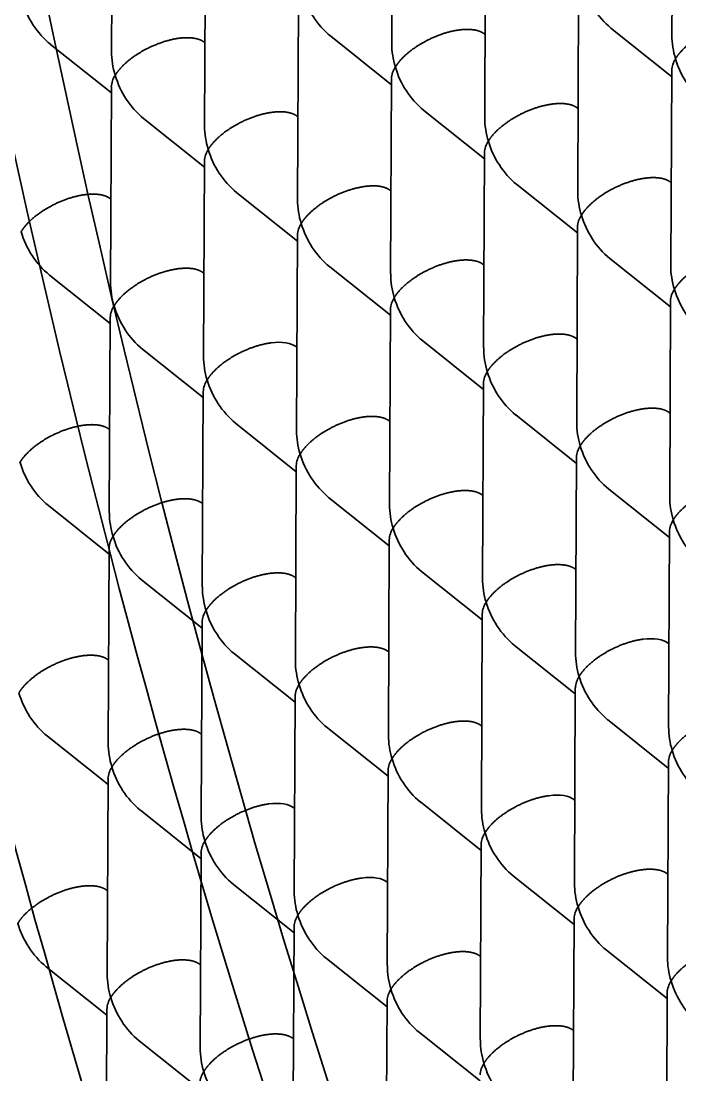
# Model space of a CAD drawing. Extents: x 23 to 587, y 4 to 413.
# Drawn here: x 423.96 to 427.34, y 140.64 to 146.04 of the extents above; entities that cross this region are included whole.
import ezdxf

# ---------------------------------------------------------------- set-up
doc = ezdxf.new("R2010")
doc.units = 0
doc.layers.get('0').update_dxf_attribs({"lineweight": 13})

# ---------------------------------------------------------------- blocks, each defined once
blk = doc.blocks.new('BLOCK6941')
at = {"color": 7, "lineweight": 35, "ltscale": 0.050027}
for p, q in [((-0.695, 7.778), (-0.704, 5.777)), ((2.176, 7.862), (2.166, 5.861)), ((-3.565, 7.693), (-3.575, 5.692)), ((-2.612, 6.934), (-2.622, 4.933)), ((0.258, 7.018), (0.249, 5.017)), ((-1.659, 6.174), (-1.669, 4.173)), ((1.211, 6.259), (1.202, 4.258)), ((-0.706, 5.415), (-0.716, 3.414)), ((2.165, 5.5), (2.155, 3.499)), ((-3.577, 5.33), (-3.586, 3.329)), ((0.247, 4.656), (0.237, 2.655)), ((-2.624, 4.571), (-2.633, 2.57)), ((1.2, 3.896), (1.191, 1.895)), ((-1.67, 3.812), (-1.68, 1.811)), ((2.153, 3.137), (2.144, 1.136)), ((-0.717, 3.052), (-0.727, 1.051)), ((-3.588, 2.968), (-3.598, 0.967)), ((0.236, 2.293), (0.226, 0.292)), ((-2.635, 2.208), (-2.645, 0.207)), ((1.189, 1.534), (1.179, -0.467)), ((-1.682, 1.449), (-1.691, -0.552)), ((2.142, 0.774), (2.132, -1.227)), ((-0.729, 0.69), (-0.738, -1.311)), ((-3.599, 0.605), (-3.609, -1.396)), ((0.224, -0.07), (0.215, -2.071)), ((-2.646, -0.154), (-2.656, -2.155)), ((1.177, -0.829), (1.168, -2.83)), ((-1.693, -0.914), (-1.703, -2.915)), ((2.131, -1.588), (2.121, -3.59)), ((-0.74, -1.673), (-0.75, -3.674)), ((-3.611, -1.758), (-3.62, -3.759)), ((0.213, -2.432), (0.203, -4.434)), ((-2.658, -2.517), (-2.667, -4.518)), ((1.166, -3.192), (1.156, -5.193)), ((-1.705, -3.276), (-1.714, -5.278)), ((2.119, -3.951), (2.11, -5.952)), ((-0.751, -4.036), (-0.761, -6.037)), ((-3.622, -4.12), (-3.632, -6.122))]:
    blk.add_line(p, q, dxfattribs=at)
at = {"color": 7, "lineweight": 35, "ltscale": 0.019884}
for p, q in [((-0.706, 5.353), (-1.328, 5.849)), ((2.164, 5.438), (1.542, 5.934)), ((-3.577, 5.269), (-4.199, 5.764)), ((0.247, 4.594), (-0.375, 5.09)), ((-2.624, 4.509), (-3.246, 5.005)), ((1.2, 3.835), (0.578, 4.33)), ((-1.671, 3.75), (-2.293, 4.246)), ((2.153, 3.075), (1.531, 3.571)), ((-0.718, 2.991), (-1.34, 3.486)), ((-3.588, 2.906), (-4.21, 3.402)), ((0.235, 2.231), (-0.387, 2.727)), ((-2.635, 2.147), (-3.257, 2.642)), ((1.188, 1.472), (0.566, 1.968)), ((-1.682, 1.387), (-2.304, 1.883)), ((2.142, 0.713), (1.52, 1.208)), ((-0.729, 0.628), (-1.351, 1.124)), ((-3.6, 0.543), (-4.222, 1.039)), ((0.224, -0.131), (-0.398, 0.364)), ((-2.647, -0.216), (-3.269, 0.28)), ((1.177, -0.891), (0.555, -0.395)), ((-1.693, -0.975), (-2.316, -0.48)), ((2.13, -1.65), (1.508, -1.154)), ((-0.74, -1.735), (-1.362, -1.239)), ((-3.611, -1.819), (-4.233, -1.324)), ((0.213, -2.494), (-0.409, -1.998)), ((-2.658, -2.579), (-3.28, -2.083)), ((1.166, -3.253), (0.544, -2.758)), ((-1.705, -3.338), (-2.327, -2.842)), ((2.119, -4.013), (1.497, -3.517)), ((-0.752, -4.097), (-1.374, -3.602)), ((-3.622, -4.182), (-4.244, -3.686)), ((0.201, -4.857), (-0.421, -4.361)), ((-2.669, -4.941), (-3.291, -4.446))]:
    blk.add_line(p, q, dxfattribs=at)
at = {"color": 7, "lineweight": 35, "ltscale": 0.00016101}
for p, q in [((0.253, 5.868), (0.248, 5.872)), ((-2.618, 5.783), (-2.623, 5.787)), ((1.206, 5.108), (1.201, 5.112)), ((-1.665, 5.024), (-1.67, 5.028)), ((2.159, 4.349), (2.154, 4.353)), ((-0.712, 4.264), (-0.717, 4.268)), ((-3.582, 4.18), (-3.587, 4.184)), ((0.242, 3.505), (0.236, 3.509)), ((-2.629, 3.42), (-2.634, 3.424)), ((1.195, 2.746), (1.19, 2.75)), ((-1.676, 2.661), (-1.681, 2.665)), ((2.148, 1.986), (2.143, 1.99)), ((-0.723, 1.902), (-0.728, 1.906)), ((-3.594, 1.817), (-3.599, 1.821)), ((0.23, 1.142), (0.225, 1.146)), ((-2.64, 1.058), (-2.645, 1.062)), ((1.183, 0.383), (1.178, 0.387)), ((-1.687, 0.298), (-1.692, 0.302)), ((2.136, -0.376), (2.131, -0.372)), ((-0.734, -0.461), (-0.739, -0.457)), ((-3.605, -0.546), (-3.61, -0.542)), ((0.219, -1.22), (0.214, -1.216)), ((-2.652, -1.305), (-2.657, -1.301)), ((1.172, -1.98), (1.167, -1.976)), ((-1.699, -2.064), (-1.704, -2.06)), ((2.125, -2.739), (2.12, -2.735)), ((-3.616, -2.908), (-3.621, -2.904)), ((-0.746, -2.824), (-0.751, -2.82)), ((-2.663, -3.668), (-2.668, -3.664)), ((0.207, -3.583), (0.202, -3.579)), ((-1.71, -4.427), (-1.715, -4.423)), ((1.161, -4.342), (1.156, -4.338))]:
    blk.add_line(p, q, dxfattribs=at)
at = {"color": 7, "lineweight": 35}
for centre, radius, start, end in [((2.127, 6.634), 0.913, 196.3594, 230.1725), ((-0.744, 6.55), 0.913, 196.3619, 230.1623), ((-3.614, 6.465), 0.913, 196.3619, 230.1623), ((3.004, 5.864), 0.837, 180.2046, 197.1191), ((0.133, 5.78), 0.837, 180.2046, 197.1191), ((-2.738, 5.695), 0.837, 180.2046, 197.1191), ((2.403, 5.486), 0.239, 146.5296, 176.692), ((3.08, 5.875), 0.913, 196.3619, 230.1623), ((-0.468, 5.401), 0.239, 146.5296, 176.692), ((0.209, 5.791), 0.913, 196.3619, 230.1623), ((-3.339, 5.317), 0.239, 146.5034, 176.6622), ((-2.661, 5.706), 0.913, 196.3619, 230.1623), ((1.086, 5.02), 0.837, 180.1991, 197.116), ((-1.785, 4.936), 0.837, 180.2046, 197.1191), ((0.485, 4.642), 0.239, 146.5034, 176.6622), ((1.162, 5.031), 0.913, 196.3619, 230.1623), ((-2.385, 4.557), 0.239, 146.5034, 176.6622), ((-1.708, 4.947), 0.913, 196.3619, 230.1623), ((2.039, 4.261), 0.837, 180.2046, 197.1191), ((-0.832, 4.176), 0.837, 180.1991, 197.116), ((1.438, 3.882), 0.239, 146.5034, 176.6622), ((2.116, 4.272), 0.913, 196.3619, 230.1623), ((-1.432, 3.798), 0.239, 146.5034, 176.6622), ((-0.755, 4.187), 0.913, 196.3619, 230.1623), ((-3.626, 4.103), 0.913, 196.3619, 230.1623), ((2.992, 3.502), 0.837, 180.2046, 197.1191), ((0.122, 3.417), 0.837, 180.2046, 197.1191), ((-2.749, 3.332), 0.837, 180.1991, 197.116), ((2.391, 3.123), 0.239, 146.5034, 176.6622), ((3.069, 3.513), 0.913, 196.3619, 230.1623), ((-0.479, 3.038), 0.239, 146.5034, 176.6622), ((0.198, 3.428), 0.913, 196.3619, 230.1623), ((-3.35, 2.954), 0.239, 146.5034, 176.6622), ((-2.673, 3.343), 0.913, 196.3619, 230.1623), ((1.075, 2.658), 0.837, 180.2046, 197.1191), ((-1.796, 2.573), 0.837, 180.2046, 197.1191), ((0.474, 2.279), 0.239, 146.5034, 176.6622), ((1.151, 2.669), 0.913, 196.3619, 230.1623), ((-2.397, 2.194), 0.239, 146.5034, 176.6622), ((-1.719, 2.584), 0.913, 196.3619, 230.1623), ((2.028, 1.898), 0.837, 180.2046, 197.1191), ((-0.843, 1.814), 0.837, 180.2046, 197.1191), ((1.427, 1.52), 0.239, 146.5034, 176.6622), ((2.104, 1.909), 0.913, 196.3619, 230.1623), ((-1.444, 1.435), 0.239, 146.5034, 176.6622), ((-0.766, 1.825), 0.913, 196.3619, 230.1623), ((-3.637, 1.74), 0.913, 196.3619, 230.1623), ((2.981, 1.139), 0.837, 180.2046, 197.1191), ((0.11, 1.054), 0.837, 180.2046, 197.1191), ((-2.76, 0.97), 0.837, 180.2046, 197.1191), ((2.38, 0.76), 0.239, 146.5296, 176.692), ((3.057, 1.15), 0.913, 196.3619, 230.1623), ((-0.491, 0.676), 0.239, 146.5034, 176.6622), ((0.186, 1.065), 0.913, 196.3594, 230.1725), ((-3.361, 0.591), 0.239, 146.5034, 176.6622), ((-2.684, 0.981), 0.913, 196.3619, 230.1623), ((1.063, 0.295), 0.837, 180.2046, 197.1191), ((-1.807, 0.21), 0.837, 180.2046, 197.1191), ((0.462, -0.084), 0.239, 146.5034, 176.6622), ((1.14, 0.306), 0.913, 196.3619, 230.1623), ((-2.408, -0.168), 0.239, 146.5034, 176.6622), ((-1.731, 0.221), 0.913, 196.3594, 230.1725), ((2.016, -0.464), 0.837, 180.2046, 197.1191), ((-0.854, -0.549), 0.837, 180.2046, 197.1191), ((1.416, -0.843), 0.239, 146.5034, 176.6622), ((2.093, -0.454), 0.913, 196.3619, 230.1623), ((-1.455, -0.928), 0.239, 146.5034, 176.6622), ((-0.778, -0.538), 0.913, 196.3619, 230.1623), ((-3.648, -0.623), 0.913, 196.3619, 230.1623), ((2.97, -1.224), 0.837, 180.2046, 197.1191), ((-2.772, -1.393), 0.837, 180.1991, 197.116), ((0.099, -1.309), 0.837, 180.1991, 197.116), ((2.369, -1.602), 0.239, 146.5034, 176.6622), ((3.046, -1.213), 0.913, 196.3619, 230.1623), ((-0.502, -1.687), 0.239, 146.5034, 176.6622), ((0.175, -1.298), 0.913, 196.3594, 230.1725), ((-3.373, -1.772), 0.239, 146.5034, 176.6622), ((-2.696, -1.382), 0.913, 196.3594, 230.1725), ((-1.819, -2.153), 0.837, 180.1991, 197.116), ((1.052, -2.068), 0.837, 180.2046, 197.1191), ((0.451, -2.446), 0.239, 146.5296, 176.692), ((1.128, -2.057), 0.913, 196.3619, 230.1623), ((-2.42, -2.531), 0.239, 146.5034, 176.6622), ((-1.742, -2.142), 0.913, 196.3594, 230.1725), ((-0.866, -2.912), 0.837, 180.2046, 197.1191), ((2.005, -2.827), 0.837, 180.2046, 197.1191), ((1.404, -3.206), 0.239, 146.5296, 176.692), ((2.081, -2.816), 0.913, 196.3594, 230.1725), ((-1.466, -3.29), 0.239, 146.5034, 176.6622), ((-0.789, -2.901), 0.913, 196.3619, 230.1623), ((-3.66, -2.986), 0.913, 196.3619, 230.1623), ((2.958, -3.587), 0.837, 180.2046, 197.1191), ((-2.783, -3.756), 0.837, 180.1991, 197.116), ((0.088, -3.671), 0.837, 180.2046, 197.1191), ((2.357, -3.965), 0.239, 146.5034, 176.6622), ((3.035, -3.576), 0.913, 196.3619, 230.1623), ((-0.513, -4.05), 0.239, 146.5034, 176.6622), ((0.164, -3.66), 0.913, 196.3619, 230.1623), ((-3.384, -4.134), 0.239, 146.5034, 176.6622), ((-2.707, -3.745), 0.913, 196.3619, 230.1623), ((-1.83, -4.515), 0.837, 180.2046, 197.1191), ((1.041, -4.431), 0.837, 180.1991, 197.116), ((0.44, -4.809), 0.239, 146.5034, 176.6622), ((1.117, -4.42), 0.913, 196.3619, 230.1623), ((-2.431, -4.894), 0.239, 146.5034, 176.6622), ((-1.754, -4.504), 0.913, 196.3594, 230.1725)]:
    blk.add_arc(centre, radius, start, end, dxfattribs=at)
for centre in [(-2.134, 2.387), (1.678, -0.651), (0.714, -2.254), (-2.157, -2.339), (-1.204, -3.098)]:
    blk.add_ellipse(centre, major_axis=(0.489, 0.234), ratio=0.464922, start_param=0.221717, end_param=0.956598, dxfattribs=at)
for points, knots in [([(2.203, 5.618), (2.219, 5.644), (2.238, 5.671), (2.262, 5.698), (2.345, 5.781), (2.459, 5.86), (2.552, 5.912), (2.676, 5.962), (2.801, 5.989), (2.82, 5.993), (2.839, 5.996), (2.858, 5.999)], [0, 0, 0, 0, 0, 0, 0.437223, 0.437223, 0.437223, 1.382095, 1.382095, 1.382095, 1.555484, 1.555484, 1.555484, 1.555484, 1.555484, 1.555484]), ([(-2.623, 5.787), (-2.646, 5.806), (-2.677, 5.821), (-2.716, 5.831), (-2.774, 5.837), (-2.839, 5.834), (-2.854, 5.833), (-2.868, 5.831), (-2.883, 5.829)], [0, 0, 0, 0, 0, 0, 0.4890695, 0.4890695, 0.4890695, 0.6239272, 0.6239272, 0.6239272, 0.6239272, 0.6239272, 0.6239272]), ([(-0.667, 5.533), (-0.652, 5.559), (-0.632, 5.586), (-0.609, 5.613), (-0.526, 5.696), (-0.412, 5.776), (-0.318, 5.827), (-0.195, 5.877), (-0.07, 5.905), (-0.05, 5.909), (-0.031, 5.912), (-0.012, 5.914)], [0, 0, 0, 0, 0, 0, 0.437223, 0.437223, 0.437223, 1.382095, 1.382095, 1.382095, 1.555484, 1.555484, 1.555484, 1.555484, 1.555484, 1.555484]), ([(0.248, 5.872), (0.224, 5.89), (0.194, 5.906), (0.155, 5.916), (0.097, 5.922), (0.031, 5.919), (0.017, 5.918), (0.002, 5.916), (-0.012, 5.914)], [0, 0, 0, 0, 0, 0, 0.4890695, 0.4890695, 0.4890695, 0.6239272, 0.6239272, 0.6239272, 0.6239272, 0.6239272, 0.6239272]), ([(-3.538, 5.449), (-3.522, 5.475), (-3.503, 5.502), (-3.479, 5.528), (-3.396, 5.612), (-3.282, 5.691), (-3.189, 5.742), (-3.065, 5.792), (-2.94, 5.82), (-2.921, 5.824), (-2.902, 5.827), (-2.883, 5.829)], [0, 0, 0, 0, 0, 0, 0.437223, 0.437223, 0.437223, 1.382095, 1.382095, 1.382095, 1.555484, 1.555484, 1.555484, 1.555484, 1.555484, 1.555484]), ([(0.286, 4.774), (0.301, 4.8), (0.321, 4.827), (0.344, 4.854), (0.427, 4.937), (0.542, 5.016), (0.635, 5.068), (0.758, 5.118), (0.883, 5.145), (0.903, 5.149), (0.922, 5.152), (0.941, 5.155)], [0, 0, 0, 0, 0, 0, 0.437223, 0.437223, 0.437223, 1.382095, 1.382095, 1.382095, 1.555484, 1.555484, 1.555484, 1.555484, 1.555484, 1.555484]), ([(1.201, 5.112), (1.178, 5.131), (1.147, 5.146), (1.108, 5.157), (1.05, 5.163), (0.984, 5.159), (0.97, 5.158), (0.956, 5.157), (0.941, 5.155)], [0, 0, 0, 0, 0, 0, 0.4890695, 0.4890695, 0.4890695, 0.6239272, 0.6239272, 0.6239272, 0.6239272, 0.6239272, 0.6239272]), ([(-2.585, 4.689), (-2.569, 4.715), (-2.55, 4.742), (-2.526, 4.769), (-2.443, 4.852), (-2.329, 4.932), (-2.236, 4.983), (-2.112, 5.033), (-1.987, 5.061), (-1.968, 5.065), (-1.949, 5.068), (-1.93, 5.07)], [0, 0, 0, 0, 0, 0, 0.437223, 0.437223, 0.437223, 1.382095, 1.382095, 1.382095, 1.555484, 1.555484, 1.555484, 1.555484, 1.555484, 1.555484]), ([(-1.67, 5.028), (-1.693, 5.046), (-1.724, 5.062), (-1.762, 5.072), (-1.821, 5.078), (-1.886, 5.075), (-1.901, 5.074), (-1.915, 5.072), (-1.93, 5.07)], [0, 0, 0, 0, 0, 0, 0.4890695, 0.4890695, 0.4890695, 0.6239272, 0.6239272, 0.6239272, 0.6239272, 0.6239272, 0.6239272]), ([(1.239, 4.014), (1.255, 4.041), (1.274, 4.068), (1.298, 4.094), (1.381, 4.178), (1.495, 4.257), (1.588, 4.308), (1.711, 4.358), (1.836, 4.386), (1.856, 4.39), (1.875, 4.393), (1.894, 4.395)], [0, 0, 0, 0, 0, 0, 0.437223, 0.437223, 0.437223, 1.382095, 1.382095, 1.382095, 1.555484, 1.555484, 1.555484, 1.555484, 1.555484, 1.555484]), ([(2.154, 4.353), (2.131, 4.372), (2.1, 4.387), (2.061, 4.397), (2.003, 4.403), (1.938, 4.4), (1.923, 4.399), (1.909, 4.397), (1.894, 4.395)], [0, 0, 0, 0, 0, 0, 0.4890695, 0.4890695, 0.4890695, 0.6239272, 0.6239272, 0.6239272, 0.6239272, 0.6239272, 0.6239272]), ([(-4.502, 3.845), (-4.487, 3.871), (-4.467, 3.898), (-4.444, 3.925), (-4.361, 4.008), (-4.247, 4.088), (-4.153, 4.139), (-4.03, 4.189), (-3.905, 4.217), (-3.885, 4.221), (-3.866, 4.224), (-3.847, 4.226)], [0, 0, 0, 0, 0, 0, 0.437223, 0.437223, 0.437223, 1.382095, 1.382095, 1.382095, 1.555484, 1.555484, 1.555484, 1.555484, 1.555484, 1.555484]), ([(-3.587, 4.184), (-3.611, 4.202), (-3.642, 4.218), (-3.68, 4.228), (-3.738, 4.234), (-3.804, 4.231), (-3.818, 4.23), (-3.833, 4.228), (-3.847, 4.226)], [0, 0, 0, 0, 0, 0, 0.4890695, 0.4890695, 0.4890695, 0.6239272, 0.6239272, 0.6239272, 0.6239272, 0.6239272, 0.6239272]), ([(-1.632, 3.93), (-1.616, 3.956), (-1.597, 3.983), (-1.573, 4.01), (-1.49, 4.093), (-1.376, 4.172), (-1.283, 4.224), (-1.159, 4.274), (-1.034, 4.301), (-1.015, 4.305), (-0.996, 4.308), (-0.977, 4.311)], [0, 0, 0, 0, 0, 0, 0.437223, 0.437223, 0.437223, 1.382095, 1.382095, 1.382095, 1.555484, 1.555484, 1.555484, 1.555484, 1.555484, 1.555484]), ([(-0.717, 4.268), (-0.74, 4.287), (-0.771, 4.302), (-0.809, 4.313), (-0.868, 4.319), (-0.933, 4.315), (-0.947, 4.314), (-0.962, 4.313), (-0.977, 4.311)], [0, 0, 0, 0, 0, 0, 0.4890695, 0.4890695, 0.4890695, 0.6239272, 0.6239272, 0.6239272, 0.6239272, 0.6239272, 0.6239272]), ([(2.192, 3.255), (2.208, 3.281), (2.227, 3.308), (2.251, 3.335), (2.334, 3.418), (2.448, 3.497), (2.541, 3.549), (2.665, 3.599), (2.79, 3.627), (2.809, 3.63), (2.828, 3.634), (2.847, 3.636)], [0, 0, 0, 0, 0, 0, 0.437223, 0.437223, 0.437223, 1.382095, 1.382095, 1.382095, 1.555484, 1.555484, 1.555484, 1.555484, 1.555484, 1.555484]), ([(-3.549, 3.086), (-3.534, 3.112), (-3.514, 3.139), (-3.491, 3.166), (-3.408, 3.249), (-3.294, 3.328), (-3.2, 3.38), (-3.077, 3.43), (-2.952, 3.457), (-2.932, 3.461), (-2.913, 3.464), (-2.894, 3.467)], [0, 0, 0, 0, 0, 0, 0.437223, 0.437223, 0.437223, 1.382095, 1.382095, 1.382095, 1.555484, 1.555484, 1.555484, 1.555484, 1.555484, 1.555484]), ([(-2.634, 3.424), (-2.658, 3.443), (-2.688, 3.458), (-2.727, 3.469), (-2.785, 3.475), (-2.851, 3.471), (-2.865, 3.47), (-2.88, 3.469), (-2.894, 3.467)], [0, 0, 0, 0, 0, 0, 0.4890695, 0.4890695, 0.4890695, 0.6239272, 0.6239272, 0.6239272, 0.6239272, 0.6239272, 0.6239272]), ([(-0.679, 3.17), (-0.663, 3.197), (-0.644, 3.224), (-0.62, 3.25), (-0.537, 3.334), (-0.423, 3.413), (-0.33, 3.464), (-0.206, 3.514), (-0.081, 3.542), (-0.062, 3.546), (-0.043, 3.549), (-0.024, 3.551)], [0, 0, 0, 0, 0, 0, 0.437223, 0.437223, 0.437223, 1.382095, 1.382095, 1.382095, 1.555484, 1.555484, 1.555484, 1.555484, 1.555484, 1.555484]), ([(0.236, 3.509), (0.213, 3.528), (0.182, 3.543), (0.144, 3.553), (0.085, 3.559), (0.02, 3.556), (0.006, 3.555), (-0.009, 3.553), (-0.024, 3.551)], [0, 0, 0, 0, 0, 0, 0.4890695, 0.4890695, 0.4890695, 0.6239272, 0.6239272, 0.6239272, 0.6239272, 0.6239272, 0.6239272]), ([(-2.596, 2.326), (-2.58, 2.353), (-2.561, 2.38), (-2.537, 2.406), (-2.454, 2.49), (-2.34, 2.569), (-2.247, 2.62), (-2.124, 2.67), (-1.999, 2.698), (-1.979, 2.702), (-1.96, 2.705), (-1.941, 2.707)], [0, 0, 0, 0, 0, 0, 0.437223, 0.437223, 0.437223, 1.382095, 1.382095, 1.382095, 1.555484, 1.555484, 1.555484, 1.555484, 1.555484, 1.555484]), ([(0.274, 2.411), (0.29, 2.437), (0.309, 2.464), (0.333, 2.491), (0.416, 2.574), (0.53, 2.653), (0.623, 2.705), (0.747, 2.755), (0.872, 2.783), (0.891, 2.786), (0.911, 2.79), (0.929, 2.792)], [0, 0, 0, 0, 0, 0, 0.437223, 0.437223, 0.437223, 1.382095, 1.382095, 1.382095, 1.555484, 1.555484, 1.555484, 1.555484, 1.555484, 1.555484]), ([(1.19, 2.75), (1.166, 2.768), (1.135, 2.783), (1.097, 2.794), (1.038, 2.8), (0.973, 2.797), (0.959, 2.796), (0.944, 2.794), (0.929, 2.792)], [0, 0, 0, 0, 0, 0, 0.4890695, 0.4890695, 0.4890695, 0.6239272, 0.6239272, 0.6239272, 0.6239272, 0.6239272, 0.6239272]), ([(-1.643, 1.567), (-1.627, 1.593), (-1.608, 1.62), (-1.584, 1.647), (-1.501, 1.73), (-1.387, 1.809), (-1.294, 1.861), (-1.17, 1.911), (-1.046, 1.939), (-1.026, 1.942), (-1.007, 1.946), (-0.988, 1.948)], [0, 0, 0, 0, 0, 0, 0.437223, 0.437223, 0.437223, 1.382095, 1.382095, 1.382095, 1.555484, 1.555484, 1.555484, 1.555484, 1.555484, 1.555484]), ([(-0.728, 1.906), (-0.751, 1.924), (-0.782, 1.939), (-0.821, 1.95), (-0.879, 1.956), (-0.944, 1.953), (-0.959, 1.952), (-0.973, 1.95), (-0.988, 1.948)], [0, 0, 0, 0, 0, 0, 0.4890695, 0.4890695, 0.4890695, 0.6239272, 0.6239272, 0.6239272, 0.6239272, 0.6239272, 0.6239272]), ([(1.227, 1.652), (1.243, 1.678), (1.263, 1.705), (1.286, 1.732), (1.369, 1.815), (1.483, 1.894), (1.576, 1.946), (1.7, 1.996), (1.825, 2.023), (1.844, 2.027), (1.864, 2.03), (1.883, 2.033)], [0, 0, 0, 0, 0, 0, 0.437223, 0.437223, 0.437223, 1.382095, 1.382095, 1.382095, 1.555484, 1.555484, 1.555484, 1.555484, 1.555484, 1.555484]), ([(2.143, 1.99), (2.119, 2.009), (2.088, 2.024), (2.05, 2.035), (1.991, 2.04), (1.926, 2.037), (1.912, 2.036), (1.897, 2.035), (1.883, 2.033)], [0, 0, 0, 0, 0, 0, 0.4890695, 0.4890695, 0.4890695, 0.6239272, 0.6239272, 0.6239272, 0.6239272, 0.6239272, 0.6239272]), ([(-4.514, 1.482), (-4.498, 1.509), (-4.479, 1.536), (-4.455, 1.562), (-4.372, 1.646), (-4.258, 1.725), (-4.165, 1.776), (-4.041, 1.826), (-3.916, 1.854), (-3.897, 1.858), (-3.878, 1.861), (-3.859, 1.863)], [0, 0, 0, 0, 0, 0, 0.437223, 0.437223, 0.437223, 1.382095, 1.382095, 1.382095, 1.555484, 1.555484, 1.555484, 1.555484, 1.555484, 1.555484]), ([(-3.599, 1.821), (-3.622, 1.84), (-3.653, 1.855), (-3.691, 1.865), (-3.75, 1.871), (-3.815, 1.868), (-3.829, 1.867), (-3.844, 1.865), (-3.859, 1.863)], [0, 0, 0, 0, 0, 0, 0.4890695, 0.4890695, 0.4890695, 0.6239272, 0.6239272, 0.6239272, 0.6239272, 0.6239272, 0.6239272]), ([(-0.69, 0.808), (-0.674, 0.834), (-0.655, 0.861), (-0.631, 0.888), (-0.548, 0.971), (-0.434, 1.05), (-0.341, 1.102), (-0.217, 1.152), (-0.092, 1.179), (-0.073, 1.183), (-0.054, 1.186), (-0.035, 1.189)], [0, 0, 0, 0, 0, 0, 0.437223, 0.437223, 0.437223, 1.382095, 1.382095, 1.382095, 1.555484, 1.555484, 1.555484, 1.555484, 1.555484, 1.555484]), ([(0.225, 1.146), (0.202, 1.165), (0.171, 1.18), (0.132, 1.191), (0.074, 1.196), (0.009, 1.193), (-0.006, 1.192), (-0.02, 1.191), (-0.035, 1.189)], [0, 0, 0, 0, 0, 0, 0.4890695, 0.4890695, 0.4890695, 0.6239272, 0.6239272, 0.6239272, 0.6239272, 0.6239272, 0.6239272]), ([(2.18, 0.892), (2.196, 0.919), (2.216, 0.946), (2.239, 0.972), (2.322, 1.055), (2.436, 1.135), (2.53, 1.186), (2.653, 1.236), (2.778, 1.264), (2.798, 1.268), (2.817, 1.271), (2.836, 1.273)], [0, 0, 0, 0, 0, 0, 0.437223, 0.437223, 0.437223, 1.382095, 1.382095, 1.382095, 1.555484, 1.555484, 1.555484, 1.555484, 1.555484, 1.555484]), ([(-3.561, 0.723), (-3.545, 0.749), (-3.526, 0.776), (-3.502, 0.803), (-3.419, 0.886), (-3.305, 0.965), (-3.212, 1.017), (-3.088, 1.067), (-2.963, 1.095), (-2.944, 1.098), (-2.925, 1.102), (-2.906, 1.104)], [0, 0, 0, 0, 0, 0, 0.437223, 0.437223, 0.437223, 1.382095, 1.382095, 1.382095, 1.555484, 1.555484, 1.555484, 1.555484, 1.555484, 1.555484]), ([(-2.645, 1.062), (-2.669, 1.08), (-2.7, 1.095), (-2.738, 1.106), (-2.797, 1.112), (-2.862, 1.109), (-2.876, 1.108), (-2.891, 1.106), (-2.906, 1.104)], [0, 0, 0, 0, 0, 0, 0.4890695, 0.4890695, 0.4890695, 0.6239272, 0.6239272, 0.6239272, 0.6239272, 0.6239272, 0.6239272]), ([(1.178, 0.387), (1.155, 0.406), (1.124, 0.421), (1.085, 0.431), (1.027, 0.437), (0.962, 0.434), (0.947, 0.433), (0.933, 0.431), (0.918, 0.429)], [0, 0, 0, 0, 0, 0, 0.4890695, 0.4890695, 0.4890695, 0.6239272, 0.6239272, 0.6239272, 0.6239272, 0.6239272, 0.6239272]), ([(-2.608, -0.036), (-2.592, -0.01), (-2.572, 0.017), (-2.549, 0.044), (-2.466, 0.127), (-2.352, 0.206), (-2.259, 0.258), (-2.135, 0.308), (-2.01, 0.335), (-1.991, 0.339), (-1.971, 0.342), (-1.953, 0.345)], [0, 0, 0, 0, 0, 0, 0.437223, 0.437223, 0.437223, 1.382095, 1.382095, 1.382095, 1.555484, 1.555484, 1.555484, 1.555484, 1.555484, 1.555484]), ([(-1.692, 0.302), (-1.716, 0.321), (-1.747, 0.336), (-1.785, 0.347), (-1.844, 0.352), (-1.909, 0.349), (-1.923, 0.348), (-1.938, 0.347), (-1.953, 0.345)], [0, 0, 0, 0, 0, 0, 0.4890695, 0.4890695, 0.4890695, 0.6239272, 0.6239272, 0.6239272, 0.6239272, 0.6239272, 0.6239272]), ([(0.263, 0.048), (0.279, 0.075), (0.298, 0.102), (0.322, 0.128), (0.405, 0.211), (0.519, 0.291), (0.612, 0.342), (0.736, 0.392), (0.861, 0.42), (0.88, 0.424), (0.899, 0.427), (0.918, 0.429)], [0, 0, 0, 0, 0, 0, 0.437223, 0.437223, 0.437223, 1.382095, 1.382095, 1.382095, 1.555484, 1.555484, 1.555484, 1.555484, 1.555484, 1.555484]), ([(-1.655, -0.796), (-1.639, -0.769), (-1.619, -0.742), (-1.596, -0.716), (-1.513, -0.633), (-1.399, -0.553), (-1.305, -0.502), (-1.182, -0.452), (-1.057, -0.424), (-1.038, -0.42), (-1.018, -0.417), (-0.999, -0.415)], [0, 0, 0, 0, 0, 0, 0.437223, 0.437223, 0.437223, 1.382095, 1.382095, 1.382095, 1.555484, 1.555484, 1.555484, 1.555484, 1.555484, 1.555484]), ([(-0.739, -0.457), (-0.763, -0.438), (-0.794, -0.423), (-0.832, -0.413), (-0.891, -0.407), (-0.956, -0.41), (-0.97, -0.411), (-0.985, -0.413), (-0.999, -0.415)], [0, 0, 0, 0, 0, 0, 0.4890695, 0.4890695, 0.4890695, 0.6239272, 0.6239272, 0.6239272, 0.6239272, 0.6239272, 0.6239272]), ([(1.216, -0.711), (1.232, -0.685), (1.251, -0.658), (1.275, -0.631), (1.358, -0.548), (1.472, -0.469), (1.565, -0.417), (1.689, -0.367), (1.814, -0.339), (1.833, -0.336), (1.852, -0.332), (1.871, -0.33)], [0, 0, 0, 0, 0, 0, 0.437223, 0.437223, 0.437223, 1.382095, 1.382095, 1.382095, 1.555484, 1.555484, 1.555484, 1.555484, 1.555484, 1.555484]), ([(-4.525, -0.88), (-4.509, -0.854), (-4.49, -0.827), (-4.466, -0.8), (-4.383, -0.717), (-4.269, -0.638), (-4.176, -0.586), (-4.052, -0.536), (-3.927, -0.509), (-3.908, -0.505), (-3.889, -0.502), (-3.87, -0.499)], [0, 0, 0, 0, 0, 0, 0.437223, 0.437223, 0.437223, 1.382095, 1.382095, 1.382095, 1.555484, 1.555484, 1.555484, 1.555484, 1.555484, 1.555484]), ([(-3.61, -0.542), (-3.633, -0.523), (-3.664, -0.508), (-3.703, -0.497), (-3.761, -0.492), (-3.826, -0.495), (-3.841, -0.496), (-3.855, -0.497), (-3.87, -0.499)], [0, 0, 0, 0, 0, 0, 0.4890695, 0.4890695, 0.4890695, 0.6239272, 0.6239272, 0.6239272, 0.6239272, 0.6239272, 0.6239272]), ([(-0.701, -1.555), (-0.686, -1.529), (-0.666, -1.502), (-0.643, -1.475), (-0.56, -1.392), (-0.446, -1.313), (-0.352, -1.261), (-0.229, -1.211), (-0.104, -1.183), (-0.084, -1.18), (-0.065, -1.176), (-0.046, -1.174)], [0, 0, 0, 0, 0, 0, 0.437223, 0.437223, 0.437223, 1.382095, 1.382095, 1.382095, 1.555484, 1.555484, 1.555484, 1.555484, 1.555484, 1.555484]), ([(0.214, -1.216), (0.19, -1.198), (0.159, -1.183), (0.121, -1.172), (0.063, -1.166), (-0.003, -1.169), (-0.017, -1.171), (-0.032, -1.172), (-0.046, -1.174)], [0, 0, 0, 0, 0, 0, 0.4890695, 0.4890695, 0.4890695, 0.6239272, 0.6239272, 0.6239272, 0.6239272, 0.6239272, 0.6239272]), ([(2.169, -1.47), (2.185, -1.444), (2.204, -1.417), (2.228, -1.39), (2.311, -1.307), (2.425, -1.228), (2.518, -1.176), (2.642, -1.127), (2.767, -1.099), (2.786, -1.095), (2.805, -1.092), (2.824, -1.089)], [0, 0, 0, 0, 0, 0, 0.437223, 0.437223, 0.437223, 1.382095, 1.382095, 1.382095, 1.555484, 1.555484, 1.555484, 1.555484, 1.555484, 1.555484]), ([(-3.572, -1.64), (-3.556, -1.613), (-3.537, -1.586), (-3.513, -1.56), (-3.43, -1.477), (-3.316, -1.397), (-3.223, -1.346), (-3.099, -1.296), (-2.974, -1.268), (-2.955, -1.264), (-2.936, -1.261), (-2.917, -1.259)], [0, 0, 0, 0, 0, 0, 0.437223, 0.437223, 0.437223, 1.382095, 1.382095, 1.382095, 1.555484, 1.555484, 1.555484, 1.555484, 1.555484, 1.555484]), ([(-2.657, -1.301), (-2.68, -1.282), (-2.711, -1.267), (-2.75, -1.257), (-2.808, -1.251), (-2.873, -1.254), (-2.888, -1.255), (-2.902, -1.257), (-2.917, -1.259)], [0, 0, 0, 0, 0, 0, 0.4890695, 0.4890695, 0.4890695, 0.6239272, 0.6239272, 0.6239272, 0.6239272, 0.6239272, 0.6239272]), ([(0.252, -2.314), (0.267, -2.288), (0.287, -2.261), (0.31, -2.234), (0.393, -2.151), (0.507, -2.072), (0.601, -2.02), (0.724, -1.971), (0.849, -1.943), (0.869, -1.939), (0.888, -1.936), (0.907, -1.933)], [0, 0, 0, 0, 0, 0, 0.437223, 0.437223, 0.437223, 1.382095, 1.382095, 1.382095, 1.555484, 1.555484, 1.555484, 1.555484, 1.555484, 1.555484]), ([(-2.619, -2.399), (-2.603, -2.373), (-2.584, -2.346), (-2.56, -2.319), (-2.477, -2.236), (-2.363, -2.157), (-2.27, -2.105), (-2.146, -2.055), (-2.021, -2.027), (-2.002, -2.024), (-1.983, -2.02), (-1.964, -2.018)], [0, 0, 0, 0, 0, 0, 0.437223, 0.437223, 0.437223, 1.382095, 1.382095, 1.382095, 1.555484, 1.555484, 1.555484, 1.555484, 1.555484, 1.555484]), ([(1.205, -3.074), (1.221, -3.047), (1.24, -3.021), (1.264, -2.994), (1.346, -2.911), (1.461, -2.831), (1.554, -2.78), (1.677, -2.73), (1.802, -2.702), (1.822, -2.698), (1.841, -2.695), (1.86, -2.693)], [0, 0, 0, 0, 0, 0, 0.437223, 0.437223, 0.437223, 1.382095, 1.382095, 1.382095, 1.555484, 1.555484, 1.555484, 1.555484, 1.555484, 1.555484]), ([(2.12, -2.735), (2.097, -2.716), (2.066, -2.701), (2.027, -2.691), (1.969, -2.685), (1.903, -2.688), (1.889, -2.689), (1.875, -2.691), (1.86, -2.693)], [0, 0, 0, 0, 0, 0, 0.4890695, 0.4890695, 0.4890695, 0.6239272, 0.6239272, 0.6239272, 0.6239272, 0.6239272, 0.6239272]), ([(-1.666, -3.158), (-1.65, -3.132), (-1.631, -3.105), (-1.607, -3.078), (-1.524, -2.995), (-1.41, -2.916), (-1.317, -2.864), (-1.193, -2.815), (-1.068, -2.787), (-1.049, -2.783), (-1.03, -2.78), (-1.011, -2.777)], [0, 0, 0, 0, 0, 0, 0.437223, 0.437223, 0.437223, 1.382095, 1.382095, 1.382095, 1.555484, 1.555484, 1.555484, 1.555484, 1.555484, 1.555484]), ([(-4.536, -3.243), (-4.521, -3.217), (-4.501, -3.19), (-4.478, -3.163), (-4.395, -3.08), (-4.281, -3.001), (-4.187, -2.949), (-4.064, -2.899), (-3.939, -2.871), (-3.919, -2.868), (-3.9, -2.864), (-3.881, -2.862)], [0, 0, 0, 0, 0, 0, 0.437223, 0.437223, 0.437223, 1.382095, 1.382095, 1.382095, 1.555484, 1.555484, 1.555484, 1.555484, 1.555484, 1.555484]), ([(-3.621, -2.904), (-3.645, -2.886), (-3.676, -2.871), (-3.714, -2.86), (-3.773, -2.854), (-3.838, -2.857), (-3.852, -2.859), (-3.867, -2.86), (-3.881, -2.862)], [0, 0, 0, 0, 0, 0, 0.4890695, 0.4890695, 0.4890695, 0.6239272, 0.6239272, 0.6239272, 0.6239272, 0.6239272, 0.6239272]), ([(2.158, -3.833), (2.174, -3.807), (2.193, -3.78), (2.217, -3.753), (2.3, -3.67), (2.414, -3.591), (2.507, -3.539), (2.63, -3.489), (2.755, -3.461), (2.775, -3.458), (2.794, -3.455), (2.813, -3.452)], [0, 0, 0, 0, 0, 0, 0.437223, 0.437223, 0.437223, 1.382095, 1.382095, 1.382095, 1.555484, 1.555484, 1.555484, 1.555484, 1.555484, 1.555484]), ([(-0.713, -3.918), (-0.697, -3.891), (-0.678, -3.865), (-0.654, -3.838), (-0.571, -3.755), (-0.457, -3.675), (-0.364, -3.624), (-0.24, -3.574), (-0.115, -3.546), (-0.096, -3.542), (-0.077, -3.539), (-0.058, -3.537)], [0, 0, 0, 0, 0, 0, 0.437223, 0.437223, 0.437223, 1.382095, 1.382095, 1.382095, 1.555484, 1.555484, 1.555484, 1.555484, 1.555484, 1.555484]), ([(0.202, -3.579), (0.179, -3.56), (0.148, -3.545), (0.11, -3.535), (0.051, -3.529), (-0.014, -3.532), (-0.028, -3.533), (-0.043, -3.535), (-0.058, -3.537)], [0, 0, 0, 0, 0, 0, 0.4890695, 0.4890695, 0.4890695, 0.6239272, 0.6239272, 0.6239272, 0.6239272, 0.6239272, 0.6239272]), ([(-3.583, -4.002), (-3.568, -3.976), (-3.548, -3.949), (-3.525, -3.923), (-3.442, -3.839), (-3.328, -3.76), (-3.234, -3.708), (-3.111, -3.659), (-2.986, -3.631), (-2.966, -3.627), (-2.947, -3.624), (-2.928, -3.621)], [0, 0, 0, 0, 0, 0, 0.437223, 0.437223, 0.437223, 1.382095, 1.382095, 1.382095, 1.555484, 1.555484, 1.555484, 1.555484, 1.555484, 1.555484]), ([(-2.668, -3.664), (-2.692, -3.645), (-2.723, -3.63), (-2.761, -3.62), (-2.819, -3.614), (-2.885, -3.617), (-2.899, -3.618), (-2.914, -3.619), (-2.928, -3.621)], [0, 0, 0, 0, 0, 0, 0.4890695, 0.4890695, 0.4890695, 0.6239272, 0.6239272, 0.6239272, 0.6239272, 0.6239272, 0.6239272]), ([(0.24, -4.677), (0.256, -4.651), (0.275, -4.624), (0.299, -4.597), (0.382, -4.514), (0.496, -4.435), (0.589, -4.383), (0.713, -4.333), (0.838, -4.305), (0.857, -4.302), (0.876, -4.299), (0.895, -4.296)], [0, 0, 0, 0, 0, 0, 0.437223, 0.437223, 0.437223, 1.382095, 1.382095, 1.382095, 1.555484, 1.555484, 1.555484, 1.555484, 1.555484, 1.555484]), ([(1.156, -4.338), (1.132, -4.32), (1.101, -4.305), (1.063, -4.294), (1.004, -4.288), (0.939, -4.292), (0.925, -4.293), (0.91, -4.294), (0.895, -4.296)], [0, 0, 0, 0, 0, 0, 0.4890695, 0.4890695, 0.4890695, 0.6239272, 0.6239272, 0.6239272, 0.6239272, 0.6239272, 0.6239272]), ([(-2.63, -4.762), (-2.615, -4.735), (-2.595, -4.709), (-2.572, -4.682), (-2.489, -4.599), (-2.374, -4.519), (-2.281, -4.468), (-2.158, -4.418), (-2.033, -4.39), (-2.013, -4.386), (-1.994, -4.383), (-1.975, -4.381)], [0, 0, 0, 0, 0, 0, 0.437223, 0.437223, 0.437223, 1.382095, 1.382095, 1.382095, 1.555484, 1.555484, 1.555484, 1.555484, 1.555484, 1.555484]), ([(-1.715, -4.423), (-1.738, -4.404), (-1.769, -4.389), (-1.808, -4.379), (-1.866, -4.373), (-1.932, -4.376), (-1.946, -4.377), (-1.96, -4.379), (-1.975, -4.381)], [0, 0, 0, 0, 0, 0, 0.4890695, 0.4890695, 0.4890695, 0.6239272, 0.6239272, 0.6239272, 0.6239272, 0.6239272, 0.6239272])]:
    blk.add_open_spline(points, degree=5, knots=knots, dxfattribs=at)
blk = doc.blocks.new('BLOCK6951')
at = {"color": 7, "lineweight": 35}
for centre, major_axis, start_param, end_param in [((-0.087, -0.188), (-5.919, 45.366), 0.019728, 3.121964), ((-0.734, -0.272), (-5.919, 45.366), 0.000034, 3.141627), ((-0.734, -0.272), (-6.501, 49.828), 1.212678, 3.141627)]:
    blk.add_ellipse(centre, major_axis=major_axis, ratio=0.361678, start_param=start_param, end_param=end_param, dxfattribs=at)

msp = doc.modelspace()

# ---------------------------------------------------------------- block references
at = {"lineweight": 0, "xscale": 0.5, "yscale": 0.5, "zscale": 0.5}
for name, p in [('BLOCK6951', (431.573, 151.8767)), ('BLOCK6941', (426.2143, 143.0406))]:
    msp.add_blockref(name, p, dxfattribs=at)

doc.saveas('drawing.dxf')
